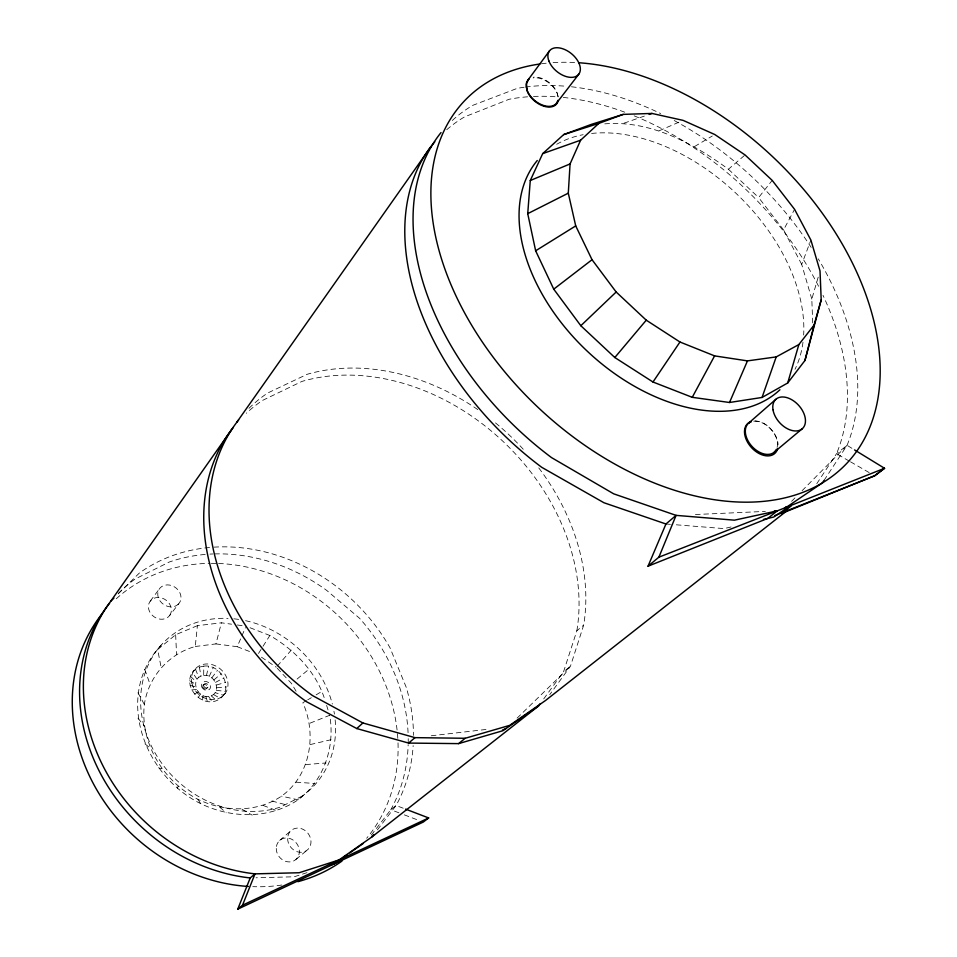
<?xml version="1.0" encoding="UTF-8"?>
<svg xmlns="http://www.w3.org/2000/svg" width="957" height="957" viewBox="0 0 957 957"><rect width="100%" height="100%" fill="white"/><g stroke="black" fill="none" stroke-linecap="round" stroke-linejoin="round"><path stroke-width="0.72" stroke-dasharray="4.79 3.59" d="M203.674 675.522C216.031 673.441 222.682 694.722 208.554 696.385C196.137 698.55 189.462 677.101 203.674 675.522L203.793 666.144C222.096 663.392 235.757 692.449 216.593 700.62C199.81 707.426 180.801 683.98 194.235 670.187M202.645 700.057L202.992 695.44M306.467 700.584L302.831 702.737C317.066 734.306 310.606 775.266 281.502 796.164C256.715 812.84 224.213 812.086 197.92 799.322C163.695 781.51 139.913 743.613 144.351 704.508C148.335 677.137 168.528 653.87 195.264 646.501L197.405 625.663L221.402 622.804L231.558 624.191M161.183 645.09C113.811 695.296 143.622 775.541 200.635 803.605C231.295 818.486 269.24 819.407 298.082 799.801C324.148 780.517 335.201 746.711 329.698 715.286L309.207 723.492M206.449 675.642L208.518 666.383M195.264 646.501L215.935 643.905L221.402 622.804M812.696 322.904L811.811 299.086L818.379 276.549M538.767 467.913A208.231 163.037 43.5 0 1 583.674 625.136L570.444 666.251L549.725 694.662M543.72 698.897L563.565 671.742L576.844 630.771L583.674 625.136M177.452 788.233L178.134 786.187M811.811 299.086L801.703 264.407L810.89 240.087M215.935 643.905L237.216 646.705L241.343 637.135M241.942 635.759L245.482 627.553M209.2 676.479L213.196 667.795M801.703 264.407L783.58 229.895L794.573 209.308M198.266 697.533L200.432 693.969M258.51 653.464L262.29 647.482M263.043 646.274L269.862 635.496C294.589 649.887 316.277 671.958 324.854 699.734M824.037 480.414L847.065 445.316A259.18 171.506 43.5 0 0 818.283 258.857M816.776 483.692L836.514 453.75L847.065 445.316L853.297 449.156M150.237 601.14L159.604 588.567M211.748 677.951L217.502 670.295M371.28 835.15L390.803 809.718L396.09 805.495A176.375 151.505 43.5 0 0 413.161 745.611M377.417 829.851L396.09 805.495L404.237 808.605M169.616 615.53A12.07 10.252 35.2 0 0 160.369 597.682A12.07 10.252 35.2 0 0 149.723 611.894A12.07 10.252 35.2 0 0 169.616 615.53L179.222 603.149A12.226 10.312 35.4 0 0 169.82 585.11A12.226 10.312 35.4 0 0 159.101 599.405A12.226 10.312 35.4 0 0 179.222 603.149M783.58 229.895L758.638 197.561L772.179 180.371M203.159 685.356L204.08 684.303M207.035 688.215L207.944 687.174M277.195 666.156L291.311 650.102M225.326 693.215L223.448 695.296L215.217 692.665M203.793 666.144L199.343 667.113L195.467 669.218L192.417 672.328L196.986 679.171M791.595 501.312L796.822 496.037M802.062 490.75L847.065 445.316M118.166 593.914L139.363 573.028A176.459 151.541 43.5 0 1 210.923 547.368M517.115 718.121L570.444 666.251L563.565 671.742M335.153 719.903A103.858 89.683 43.2 0 1 302.316 796.021L298.082 799.801L281.502 796.164M279.755 840.402L291.143 830.532M213.901 679.96L221.163 673.704M604.776 123.86C650.186 120.127 692.904 143.095 728.409 169.233L745.06 154.95M297.089 679.051L309.123 669.063M295.952 859.422L307.58 849.804M197.405 625.663L175.645 634.742L157.642 649.576L161.135 667.34M694.579 146.517L712.259 136.026M307.675 699.866L311.312 697.713M316.145 694.83L322.198 691.241M194.558 694.076L198.255 691.935M215.528 682.377L223.938 677.807M302.316 796.021L280.891 806.895A103.858 89.683 43.2 0 1 144.387 727.679A103.858 89.683 43.2 0 1 228.041 618.389M659.086 130.798L681.791 120.953M624 123.166L644.97 115.881M307.006 872.664L294.218 876.779L256.093 877.784M216.521 685.033L225.625 682.317M731.052 526.96L724.006 528.599L671.91 524.46M310.247 744.558L331.05 739.725M431.26 735.777L488.86 729.15M216.808 687.76L226.115 686.947M191.759 689.913L196.616 689.507M305.797 764.571L326.05 762.968M695.428 514.519L765.361 511.409M753.709 421.14C763.231 420.697 771.366 427.982 775.66 435.913A20.181 13.398 47.9 0 1 778.065 444.849M296.036 782.192L314.865 783.484M665.952 523.993L670.426 524.352M216.366 690.356L225.374 691.373M755.085 420.913C764.655 421.439 772.574 428.892 776.163 437.409A19.367 12.848 47.9 0 1 776.426 449.3M237.36 624.993L246.069 626.177M190.084 685.344L195.635 686.827M271.896 800.997L287.447 805.208M158.407 767.777L161.889 768.746M398.913 812.804L390.803 809.718A175.406 151.074 43.5 0 0 408.161 744.678M404.321 814.862L419.178 820.532M263.091 805.423L276.729 810.663M237.216 646.705L250.901 652.016M250.04 627.732L269.862 635.496M213.447 694.519L220.457 698.454M849.242 461.083L836.514 453.75A257.23 171.411 43.5 0 0 823.008 295.33M850.51 461.812L869.59 472.83M242.025 809.227L252.181 815.149M189.63 680.678L195.36 684.088M261.452 657.172L276.262 667.22M144.938 743.816L150.369 748.278M219.763 807.17L226.187 812.78M211.186 695.787L216.593 700.62M728.409 169.233L758.638 197.561M190.431 676.24L195.826 681.48M277.219 668.249L291.61 683.585L296.096 691.241M137.975 718.145L144.399 726.327M208.554 696.385L212.131 701.648M197.92 799.322L200.635 803.605M137.964 692.701L144.351 704.508M195.467 669.218L198.769 677.341M144.734 669.314L150.093 684.387M326.612 705.393L328.813 712.463M205.767 696.265L207.37 701.457M558.051 96.657L557.309 93.69A18.374 11.532 39.1 0 0 533.169 77.972M558.122 96.968L557.273 93.272A18.374 11.532 39.1 0 0 533.276 77.254M199.343 667.113L201.054 676.097M175.645 634.742L176.566 654.456M213.901 547.153A176.459 151.541 43.5 0 1 390.025 647.817L406.235 687.305A176.375 151.505 43.5 0 1 413.472 735.419M118.441 593.292A175.406 151.074 43.5 0 1 135.093 579.033L169.281 562.022A175.227 150.991 43.5 0 1 208.506 554.187M408.065 732.667A175.406 151.074 43.5 0 0 359.533 618.258L326.648 590.361A175.227 150.991 43.5 0 0 214.26 553.924M408.22 738.66A175.406 151.074 43.5 0 1 408.196 743.17M209.942 554.103A175.227 150.991 43.5 0 1 212.813 553.971M541.435 63.784A263.414 171.65 43.5 0 1 547.213 63.114M553.074 62.636A263.414 171.65 43.5 0 1 577.274 62.648M556.687 144.292A167.032 108.464 43.4 0 1 583.172 134.686M591.593 133.442A167.032 108.464 43.4 0 1 736.388 193.673A167.032 108.464 43.4 0 1 803.653 335.046M802.983 342.235A167.032 108.464 43.4 0 1 795.004 369.294M452.314 120.474A259 171.494 43.5 0 1 472.818 105.33L517.115 88.403A259.18 171.506 43.5 0 1 524.101 87.254M525.525 87.051A259.18 171.506 43.5 0 1 567.238 86.357M571.449 86.776A259.18 171.506 43.5 0 1 660.665 113.572M674.195 120.51A259.18 171.506 43.5 0 1 811.177 247.396M527.594 96.813A257.23 171.411 43.5 0 0 509.124 99.277L464.588 116.862A256.943 171.387 43.5 0 0 446.381 130.032M533.48 96.454A257.23 171.411 43.5 0 1 557.536 96.896M563.242 97.423A257.23 171.411 43.5 0 1 625.914 112.627M634.192 115.857A257.23 171.411 43.5 0 1 819.204 287.495M233.879 618.808A103.858 89.683 43.2 0 1 239.752 619.574M245.59 620.686A103.858 89.683 43.2 0 1 332.342 704.053M333.933 711.242A103.858 89.683 43.2 0 1 334.424 714.113M281.813 885.022A173.552 150.249 43.5 0 1 252.792 886.661M116.276 598.759A173.552 150.249 43.5 0 1 209.834 563.35M211.282 563.338A173.552 150.249 43.5 0 1 217.095 563.422M218.567 563.47A173.552 150.249 43.5 0 1 397.813 738.505M398.016 742.859A173.552 150.249 43.5 0 1 366.663 838.224M576.844 630.771A206.975 162.678 43.5 0 0 499.375 438.043A206.975 162.678 43.5 0 0 301.91 381.424L262.374 400.493A206.796 162.618 43.5 0 0 246.332 413.268M477.77 409.584A208.231 163.037 43.5 0 0 307.149 374.295L267.733 392.992A208.112 163.001 43.5 0 0 248.437 408.854M495.487 422.91A208.231 163.037 43.5 0 1 523.599 449.623M287.65 838.631A12.668 11.065 53 0 0 305.151 851.383A12.668 11.065 53 0 0 305.175 830.592A12.668 11.065 53 0 0 287.65 838.631M276.262 848.416A12.501 10.994 53.3 0 0 293.548 861.001A12.501 10.994 53.3 0 0 293.643 840.413A12.501 10.994 53.3 0 0 276.262 848.416M201.879 686.994A4.821 4.163 40.2 0 0 209.703 689.136A4.821 4.163 40.2 0 0 206.736 681.659A4.821 4.163 40.2 0 0 201.879 686.994M191.95 683.418A19.355 16.676 40.3 0 0 222.335 696.373A19.355 16.676 40.3 0 0 214.87 665.593A19.355 16.676 40.3 0 0 191.95 683.418M202.884 686.982A2.404 2.081 40.2 0 0 206.652 688.609A2.404 2.081 40.2 0 0 205.755 684.769A2.404 2.081 40.2 0 0 202.884 686.982M203.793 685.93A2.404 2.081 40.2 0 0 207.573 687.557A2.404 2.081 40.2 0 0 206.676 683.729A2.404 2.081 40.2 0 0 203.793 685.93"/><path stroke-width="1.44" d="M821.202 299.852L814.096 325.021L798.856 344.568L776.199 356.913L747.465 360.885L714.592 355.884L679.96 342.008L646.262 320.176L616.164 292.005L592.036 259.718L575.719 225.9L568.291 193.17L570.073 163.934L580.612 140.201L598.831 123.393L623.21 114.385L651.956 113.44L683.131 120.379L714.783 134.53L745.06 154.95L772.179 180.371L794.573 209.308L810.89 240.087L820.017 270.903L821.202 299.852L804.945 360.502L787.695 382.991L762.059 397.454L729.509 402.49L692.246 397.322L652.985 382.01L614.813 357.523L580.827 325.727L553.744 289.158L535.645 250.794L527.726 213.662L530.274 180.514L542.691 153.622L563.685 134.59L591.474 124.338L623.21 114.385M804.945 360.502L814.096 325.021M787.695 382.991L798.856 344.568M762.059 397.454L776.199 356.913M231.558 429.705L110.749 601.223A176.375 151.505 43.5 0 0 104.636 769.105A176.375 151.505 43.5 0 0 255.017 873.861L250.22 877.94L237.743 909.15L242.528 905.202L255.017 873.861L299.206 872.736L339.137 859.912L372.082 836.813L538.552 705.979L540.274 703.61M441.021 132.568A259 171.494 43.5 0 0 551.531 457.602L613.676 493.824L676.085 515.368L665.952 523.993L648.021 566.197L658.883 557.177L676.085 515.368L734.414 520.177L777.263 510.882L884.519 468.284L854.541 449.922M729.509 402.49L747.465 360.885M692.246 397.322L714.592 355.884M824.037 480.414L822.458 482.842L784.262 508.717L786.355 506.6M652.985 382.01L679.96 342.008M236.81 422.24L431.021 146.505M527.809 80.268L549.509 50.841M372.082 836.813L373.864 834.492M556.603 103.093L578.829 74.168M614.813 357.523L646.262 320.176M110.749 601.223L113.931 598.089M580.827 325.727L616.164 292.005M233.352 427.372A206.796 162.618 43.5 0 0 306.384 701.648L356.782 728.552L362.882 722.966L415.003 737.644L465.186 738.278L509.65 725.382L545.406 700.584L787.192 510.548M776.426 449.3A19.367 12.848 47.9 0 1 753.578 448.008A19.367 12.848 47.9 0 1 748.541 423.197L775.96 399.225M356.782 728.552L408.627 743.075L415.003 737.644M774.404 452.027L802.409 428.604M408.627 743.075L458.582 743.625L465.186 738.278M774.285 511.014L777.263 510.882L767.705 518.443L648.021 566.197M329.734 865.343L333.993 863.968L339.137 859.912M791.188 505.918L781.498 513.514L874.674 475.761L884.519 468.284L874.674 475.761L774.536 515.715M553.744 289.158L592.036 259.718M405.589 809.12L428.664 817.948L423.233 822.087L237.743 909.15M333.993 863.968L337.642 861.408M342.51 857.998L347.379 854.577M349.807 852.878L363.193 843.488M538.552 705.979L502.88 730.717L458.582 743.625M790.853 505.416L773.699 517.043L763.471 519.424M535.645 250.794L575.719 225.9M748.541 423.197L751.125 421.714L749.295 422.348A20.181 13.398 47.9 0 0 753.123 449.24A20.181 13.398 47.9 0 0 777.598 448.821M527.726 213.662L568.291 193.17M242.528 905.202L428.664 817.948M502.485 730.071L506.217 728.409M530.274 180.514L570.073 163.934M658.883 557.177L777.263 510.882M542.691 153.622L580.612 140.201M649.157 114.421L651.956 113.44M563.685 134.59L598.831 123.393M665.952 523.993L603.927 502.736L541.758 467.327A256.943 171.387 43.5 0 1 434.789 141.827M362.882 722.966L312.496 695.56A208.112 163.001 43.5 0 1 238.616 419.908M529.257 78.857A18.374 11.532 39.1 0 0 526.183 86.369L527.235 91.035A18.374 11.532 39.1 0 0 543.732 106.155A18.374 11.532 39.1 0 0 558.087 100.784M526.996 90.03L526.541 83.905A18.374 11.532 39.1 0 1 527.821 81.106M557.895 100.318A18.374 11.532 39.1 0 1 543.313 105.39A18.374 11.532 39.1 0 1 527.008 90.09M250.22 877.94A175.406 151.074 43.5 0 1 99.492 771.605A175.406 151.074 43.5 0 1 109.624 603.185M578.806 62.743A263.414 171.65 43.5 0 1 878.801 392.729A263.414 171.65 43.5 0 1 534.162 403.651A263.414 171.65 43.5 0 1 540.011 63.975M779.931 389.75A167.032 108.464 43.4 0 1 587.143 351.087A167.032 108.464 43.4 0 1 537.26 160.525M342.008 861.049A173.552 150.249 43.5 0 1 297.842 881.684M248.353 886.445A173.552 150.249 43.5 0 1 94.013 784.884A173.552 150.249 43.5 0 1 101.322 614.813M548.851 60.889A18.733 11.52 39.2 0 0 576.533 76.153A18.733 11.52 39.2 0 0 566.987 50.637A18.733 11.52 39.2 0 0 548.851 60.889M772.993 409.74A19.762 12.86 47.8 0 0 799.49 430.351A19.762 12.86 47.8 0 0 794.884 401.832A19.762 12.86 47.8 0 0 772.993 409.74"/></g></svg>
